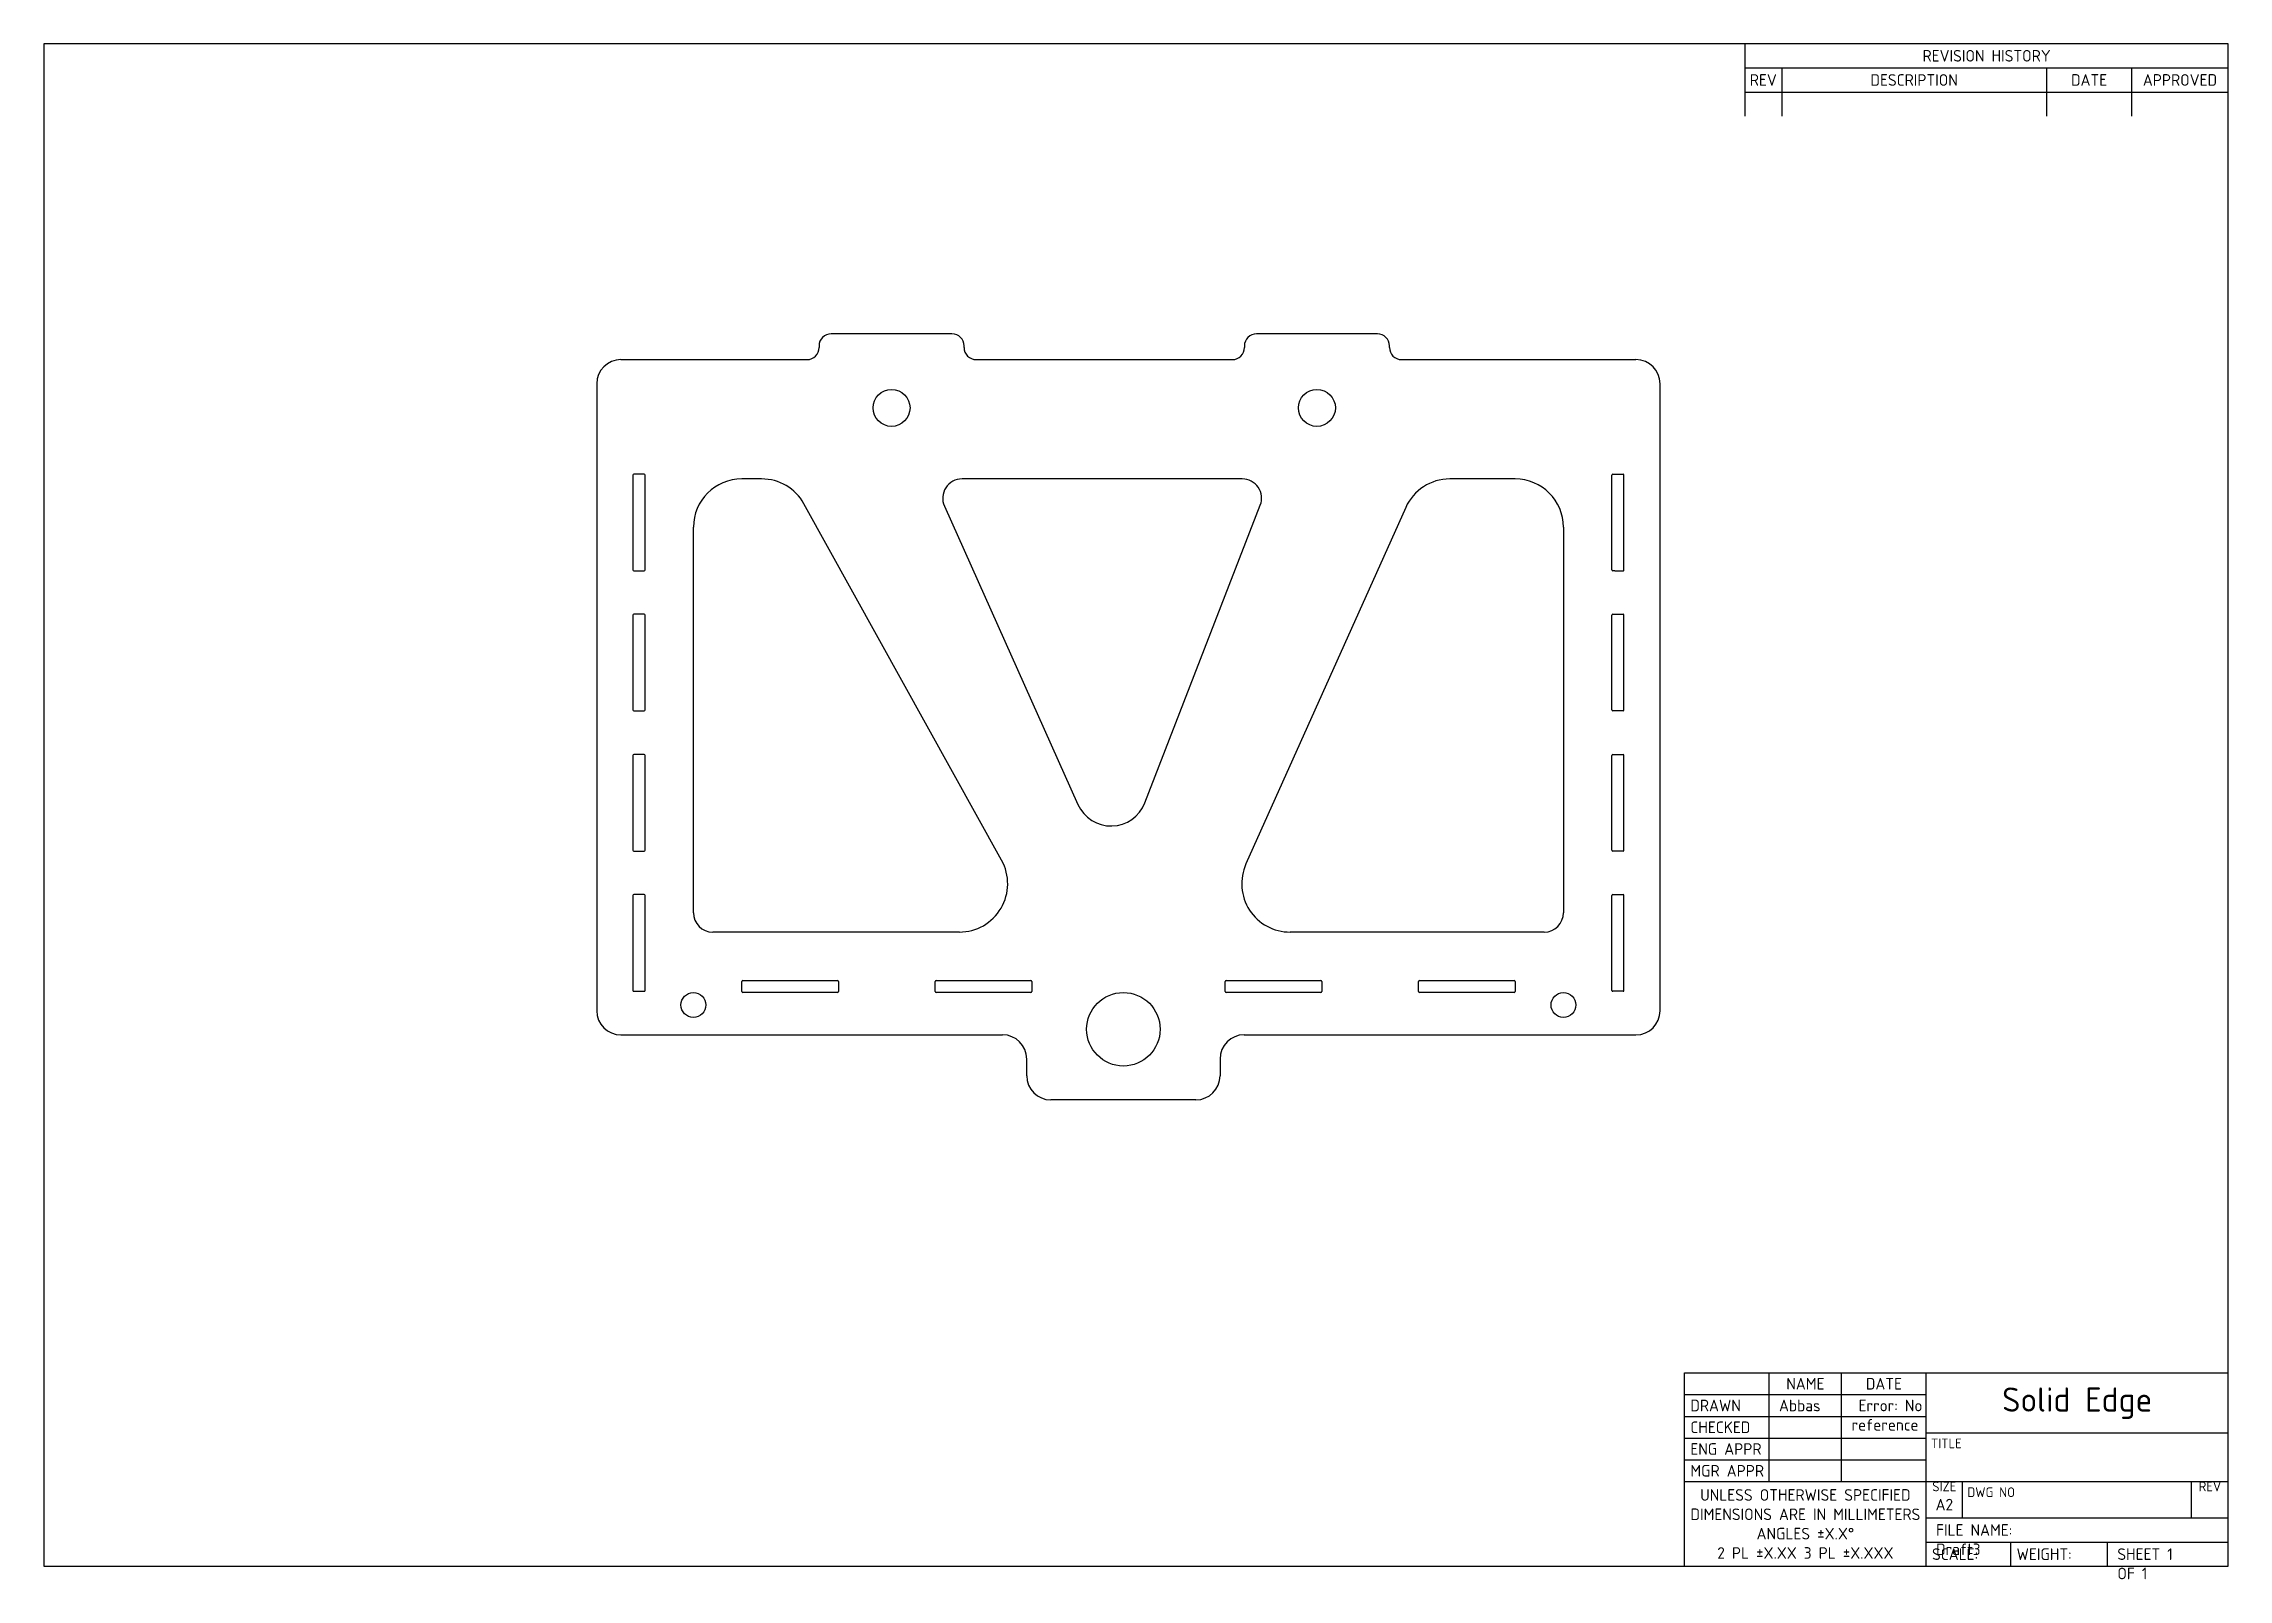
# Model space of a CAD drawing. Header units: inches. Extents: x 10 to 584, y 7 to 410.
import ezdxf

# ---------------------------------------------------------------- set-up
doc = ezdxf.new("R2010")
doc.units = ezdxf.units.IN
doc.header["$MEASUREMENT"] = 0
doc.layers.add('Default', color=7, linetype='Continuous')
doc.layers.add('SIDE_PART', color=7, linetype='Continuous')

# ---------------------------------------------------------------- blocks, each defined once
blk = doc.blocks.new('SE')
at = {"layer": 'SIDE_PART', "color": 7, "linetype": 'Continuous'}
for p, q in [((93.34, 201.24), (61.59, 201.24)), ((205.1, 201.24), (173.35, 201.24)), ((58.42, 198.06), (58.42, 197.66)), ((96.52, 197.66), (96.52, 198.06)), ((170.18, 198.06), (170.18, 197.66)), ((208.28, 197.66), (208.28, 198.06)), ((6.35, 194.48), (55.24, 194.48)), ((99.69, 194.48), (167, 194.48)), ((211.46, 194.48), (273.05, 194.48)), ((0, 188.13), (0, 23.43)), ((279.4, 23.43), (279.4, 188.13)), ((9.53, 139.26), (9.53, 164.15)), ((12.46, 164.4), (9.78, 164.4)), ((12.71, 139.26), (12.71, 164.15)), ((43.33, 163.13), (38.11, 163.13)), ((169.62, 163.13), (95.98, 163.13)), ((241.31, 163.13), (224.14, 163.13)), ((266.71, 139.26), (266.71, 164.15)), ((266.97, 164.4), (269.65, 164.4)), ((269.9, 139.24), (269.9, 164.15)), ((106.39, 62.94), (54.44, 156.59)), ((91.34, 155.98), (126.44, 77.6)), ((144.01, 78.04), (174.35, 156.21)), ((212.55, 155.62), (170.59, 61.97)), ((25.41, 49.16), (25.41, 150.43)), ((254.01, 150.43), (254.01, 49.16)), ((9.78, 139), (12.46, 139)), ((267.51, 139), (266.97, 139)), ((267.51, 139), (269.64, 138.99)), ((9.53, 102.43), (9.53, 127.32)), ((12.46, 127.57), (9.78, 127.57)), ((12.71, 102.43), (12.71, 127.32)), ((266.71, 102.43), (266.71, 127.32)), ((266.97, 127.57), (269.65, 127.57)), ((269.9, 102.43), (269.9, 127.32)), ((9.78, 102.17), (12.46, 102.17)), ((269.65, 102.17), (266.97, 102.17)), ((9.53, 65.6), (9.53, 90.49)), ((12.46, 90.74), (9.78, 90.74)), ((12.71, 65.6), (12.71, 90.49)), ((266.71, 65.6), (266.71, 90.49)), ((266.97, 90.74), (269.65, 90.74)), ((269.9, 65.6), (269.9, 90.49)), ((9.78, 65.34), (12.46, 65.34)), ((269.65, 65.34), (266.97, 65.34)), ((9.53, 28.77), (9.53, 53.66)), ((12.46, 53.91), (9.78, 53.91)), ((12.71, 28.77), (12.71, 53.66)), ((266.71, 28.77), (266.71, 53.66)), ((266.97, 53.91), (269.65, 53.91)), ((269.9, 28.77), (269.9, 53.66)), ((95.28, 44.08), (30.49, 44.08)), ((248.93, 44.08), (182.18, 44.08)), ((38.1, 28.45), (38.1, 31.13)), ((38.35, 31.38), (63.25, 31.38)), ((63.5, 31.13), (63.5, 28.45)), ((88.9, 28.45), (88.9, 31.13)), ((89.15, 31.38), (114.05, 31.38)), ((114.3, 31.13), (114.3, 28.45)), ((165.1, 28.45), (165.1, 31.13)), ((165.35, 31.38), (190.25, 31.38)), ((190.5, 31.13), (190.5, 28.45)), ((215.9, 28.45), (215.9, 31.13)), ((216.15, 31.38), (241.05, 31.38)), ((241.3, 31.13), (241.3, 28.45)), ((9.78, 28.51), (12.46, 28.51)), ((63.25, 28.19), (38.35, 28.19)), ((114.05, 28.19), (89.15, 28.19)), ((190.25, 28.19), (165.35, 28.19)), ((241.05, 28.19), (216.15, 28.19)), ((269.65, 28.51), (266.97, 28.51)), ((6.35, 17.08), (106.62, 17.08)), ((170.12, 17.08), (273.05, 17.08)), ((112.97, 6.35), (112.97, 10.73)), ((163.77, 10.73), (163.77, 6.35)), ((157.42, 0), (119.32, 0))]:
    blk.add_line(p, q, dxfattribs=at)
for centre, radius in [((77.47, 181.78), 4.85), ((189.23, 181.78), 4.85), ((25.4, 24.93), 3.26), ((138.37, 18.54), 9.65), ((254, 24.93), 3.26)]:
    blk.add_circle(centre, radius, dxfattribs=at)
for centre, radius, start, end in [((61.59, 198.06), 3.18, 90, 180), ((93.34, 198.06), 3.18, 0, 90), ((173.35, 198.06), 3.18, 90, 180), ((205.1, 198.06), 3.18, 0, 90), ((55.24, 197.66), 3.18, 270, 0), ((99.69, 197.66), 3.18, 180, 270), ((167, 197.66), 3.18, 270, 0), ((211.46, 197.66), 3.18, 180, 270), ((6.35, 188.13), 6.35, 90, 180), ((273.05, 188.13), 6.35, 0, 90), ((9.78, 164.15), 0.254, 90, 180), ((12.46, 164.15), 0.254, 0, 90), ((38.11, 150.43), 12.7, 90, 180), ((43.33, 150.43), 12.7, 29.01826, 90), ((95.98, 158.05), 5.08, 90, 204.12354), ((169.62, 158.05), 5.08, 338.78847, 90), ((224.14, 150.43), 12.7, 90, 155.86534), ((241.31, 150.43), 12.7, 0, 90), ((266.97, 164.15), 0.254, 90, 180), ((269.65, 164.15), 0.254, 0, 90), ((9.78, 139.26), 0.254, 180, 270), ((12.46, 139.26), 0.254, 270, 0), ((266.97, 139.26), 0.254, 180, 270), ((269.65, 139.24), 0.254, 269.64639, 0), ((9.78, 127.32), 0.254, 90, 180), ((12.46, 127.32), 0.254, 0, 90), ((266.97, 127.32), 0.254, 90, 180), ((269.65, 127.32), 0.254, 0, 90), ((9.78, 102.43), 0.254, 180, 270), ((12.46, 102.43), 0.254, 270, 0), ((266.97, 102.43), 0.254, 180, 270), ((269.65, 102.43), 0.254, 270, 0), ((9.78, 90.49), 0.254, 90, 180), ((12.46, 90.49), 0.254, 0, 90), ((266.97, 90.49), 0.254, 90, 180), ((269.65, 90.49), 0.254, 0, 90), ((135.13, 81.49), 9.53, 204.12354, 338.78847), ((9.78, 65.6), 0.254, 180, 270), ((12.46, 65.6), 0.254, 270, 0), ((266.97, 65.6), 0.254, 180, 270), ((269.65, 65.6), 0.254, 270, 0), ((95.28, 56.78), 12.7, 270, 29.01826), ((182.18, 56.78), 12.7, 155.86534, 270), ((9.78, 53.66), 0.254, 90, 180), ((12.46, 53.66), 0.254, 0, 90), ((266.97, 53.66), 0.254, 90, 180), ((269.65, 53.66), 0.254, 0, 90), ((30.49, 49.16), 5.08, 180, 270), ((248.93, 49.16), 5.08, 270, 0), ((9.78, 28.77), 0.254, 180, 270), ((12.46, 28.77), 0.254, 270, 0), ((38.35, 31.13), 0.254, 90, 180), ((63.25, 31.13), 0.254, 0, 90), ((89.15, 31.13), 0.254, 90, 180), ((114.05, 31.13), 0.254, 0, 90), ((165.35, 31.13), 0.254, 90, 180), ((190.25, 31.13), 0.254, 0, 90), ((216.15, 31.13), 0.254, 90, 180), ((241.05, 31.13), 0.254, 0, 90), ((266.97, 28.77), 0.254, 180, 270), ((269.65, 28.77), 0.254, 270, 0), ((6.35, 23.43), 6.35, 180, 270), ((38.35, 28.45), 0.254, 180, 270), ((63.25, 28.45), 0.254, 270, 0), ((89.15, 28.45), 0.254, 180, 270), ((114.05, 28.45), 0.254, 270, 0), ((165.35, 28.45), 0.254, 180, 270), ((190.25, 28.45), 0.254, 270, 0), ((216.15, 28.45), 0.254, 180, 270), ((241.05, 28.45), 0.254, 270, 0), ((273.05, 23.43), 6.35, 270, 0), ((106.62, 10.73), 6.35, 0, 90), ((170.12, 10.73), 6.35, 90, 180), ((119.32, 6.35), 6.35, 180, 270), ((157.42, 6.35), 6.35, 270, 0)]:
    blk.add_arc(centre, radius, start, end, dxfattribs=at)

msp = doc.modelspace()

# ---------------------------------------------------------------- linework, layer by layer
at = {"layer": 'Default', "color": 7, "linetype": 'Continuous'}
for p, q in [((584, 410), (10, 410)), ((10, 410), (10, 10)), ((457, 410), (457, 390.95)), ((584, 10), (584, 410)), ((457, 403.65), (584, 403.65)), ((466.65, 403.65), (466.65, 390.95)), ((536.25, 403.65), (536.25, 390.95)), ((558.6, 403.65), (558.6, 390.95)), ((457, 397.3), (584, 397.3)), ((441.12, 10), (441.12, 60.8)), ((441.12, 60.8), (584, 60.8)), ((463.35, 32.23), (463.35, 60.8)), ((482.4, 32.23), (482.4, 60.8)), ((504.62, 10), (504.62, 60.8)), ((441.12, 55.09), (504.62, 55.09)), ((441.12, 49.37), (504.62, 49.37)), ((441.12, 43.66), (504.62, 43.66)), ((504.62, 45.05), (584, 45.05)), ((441.12, 37.94), (504.62, 37.94)), ((441.12, 32.23), (584, 32.23)), ((514.15, 22.7), (514.15, 32.1)), ((574.35, 22.7), (574.35, 32.1)), ((504.62, 22.7), (584, 22.7)), ((504.62, 16.35), (584, 16.35)), ((526.85, 10), (526.85, 16.35)), ((552.25, 10), (552.25, 16.35)), ((10, 10), (584, 10))]:
    msp.add_line(p, q, dxfattribs=at)

# ---------------------------------------------------------------- block references
at = {"layer": 'Default', "color": 7}
msp.add_blockref('SE', (155.31, 132.53), dxfattribs=at)

# ---------------------------------------------------------------- texts
at = {"layer": 'Default'}
for s, insert, char_height, width, attachment_point in [('{\\fSolid Edge ISO|b0||i0||c0|p34;\\C7;\\W1.;REVISION HISTORY}', (520.5, 406.82), 3.048, 127, 5), ('{\\fSolid Edge ISO|b0||i0||c0|p34;\\C7;\\W1.;REV}', (461.83, 400.47), 3.048, 9.652, 5), ('{\\fSolid Edge ISO|b0||i0||c0|p34;\\C7;\\W1.;DESCRIPTION}', (501.45, 400.47), 3.048, 69.596, 5), ('{\\fSolid Edge ISO|b0||i0||c0|p34;\\C7;\\W1.;DATE}', (547.42, 400.47), 3.048, 22.352, 5), ('{\\fSolid Edge ISO|b0||i0||c0|p34;\\C7;\\W1.;APPROVED}', (571.3, 400.47), 3.048, 25.4, 5), ('{\\fSolid Edge ISO|b0||i0||c0|p34;\\C7;\\W1.;NAME}', (472.88, 57.94), 3.048, 19.05, 5), ('{\\fSolid Edge ISO|b0||i0||c0|p34;\\C7;\\W1.;DATE}', (493.51, 57.94), 3.048, 22.225, 5), ('{\\fSolid Edge ISO|b0||i0||c0|p34;\\C7;\\W1.;DRAWN}', (442.65, 52.23), 3.048, 20.701, 4), ('{\\fSolid Edge ISO|b0||i0||c0|p34;\\C7;\\W1.;Abbas}', (465.94, 53.75), 3.048, 8.3127, 1), ('{\\fSolid Edge ISO|b0||i0||c0|p34;\\C7;\\W1.; Error: No reference}', (484.99, 53.75), 3.048, 29.5102, 1), ('{\\fSolid Edge ISO|b1||i0||c0|p34;\\C7;\\W1.;Solid Edge}', (544.31, 52.83), 6.35, 79.375, 5), ('{\\fSolid Edge ISO|b0||i0||c0|p34;\\C7;\\W1.;CHECKED}', (442.65, 46.51), 3.048, 20.701, 4), ('{\\fSolid Edge ISO|b0||i0||c0|p34;\\C7;\\W1.;ENG APPR}', (442.65, 40.8), 3.048, 20.701, 4), ('{\\fSolid Edge ISO|b0||i0||c0|p34;\\C7;\\W1.;TITLE}', (505.89, 43.55), 2.54, 78.105, 1), ('{\\fSolid Edge ISO|b0||i0||c0|p34;\\C7;\\W1.;MGR APPR}', (442.65, 35.08), 3.048, 20.701, 4), ('{\\fSolid Edge ISO|b0||i0||c0|p34;\\C7;\\W1.;UNLESS OTHERWISE SPECIFIED\\P}{\\fSolid Edge ISO|b0||i0||c0|p34;\\C7;\\W1.;DIMENSIONS ARE IN MILLIMETERS\\P}{\\fSolid Edge ISO|b0||i0||c0|p34;\\C7;\\W1.;ANGLES ±X.X°\\P}{\\fSolid Edge ISO|b0||i0||c0|p34;\\C7;\\W1.;2 PL ±X.XX 3 PL ±X.XXX}', (472.88, 21.11), 3.048, 63.5, 5), ('{\\fSolid Edge ISO|b0||i0||c0|p34;\\C7;\\W1.;SIZE}', (509.39, 32.23), 2.54, 9.525, 2), ('{\\fSolid Edge ISO|b0||i0||c0|p34;\\C7;\\W1.;DWG NO}', (515.42, 30.72), 2.54, 58.928, 1), ('{\\fSolid Edge ISO|b0||i0||c0|p34;\\C7;\\W1.;REV}', (579.17, 32.23), 2.54, 9.652, 2), ('{\\fSolid Edge ISO|b1||i0||c0|p34;\\C7;\\W1.;A2}', (509.39, 26.19), 3.048, 9.525, 5), ('{\\fSolid Edge ISO|b0||i0||c0|p34;\\C7;\\W1.;FILE NAME: Draft3}', (507.22, 21.05), 3.048, 25.4231, 1), ('{\\fSolid Edge ISO|b0||i0||c0|p34;\\C7;\\W1.;SCALE:}', (506.15, 13.17), 3.048, 20.701, 4), ('{\\fSolid Edge ISO|b0||i0||c0|p34;\\C7;\\W1.;WEIGHT:}', (528.37, 13.17), 3.048, 23.876, 4), ('{\\fSolid Edge ISO|b0||i0||c0|p34;\\C7;\\W1.;SHEET 1 OF 1}', (554.84, 14.7), 3.048, 18.3573, 1)]:
    msp.add_mtext(s, dxfattribs=dict(at, insert=insert, char_height=char_height, width=width, attachment_point=attachment_point))

doc.saveas('drawing.dxf')
